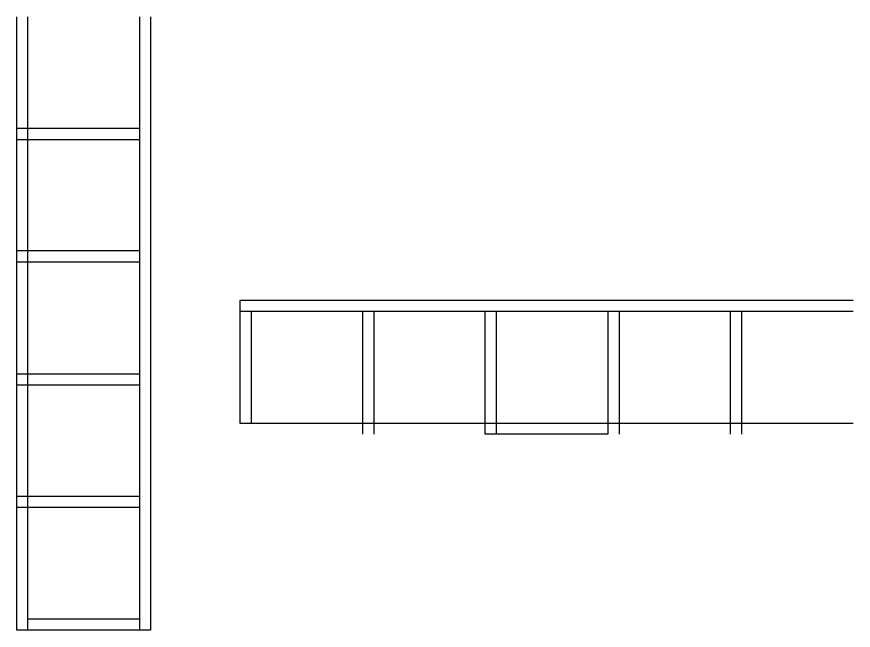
# Model space of a CAD drawing. Header units: metres. Extents: x -355 to 973, y -73 to 238.
# Drawn here: x 742.51 to 750.01, y 229.79 to 235.29 of the extents above; entities that cross this region are included whole.
import ezdxf

# ---------------------------------------------------------------- set-up
doc = ezdxf.new("R2010")
doc.units = ezdxf.units.M
doc.header["$LTSCALE"] = 3
doc.header["$MEASUREMENT"] = 0
doc.linetypes.add('1', pattern=[30, 6, 6, 6, 6, 6])
doc.layers.add('01B', color=10, linetype='Continuous')

msp = doc.modelspace()

# ---------------------------------------------------------------- linework, layer by layer
at = {"layer": '01B', "color": 0, "linetype": '1'}
for p, q in [((742.5103, 229.788), (742.5103, 235.288)), ((742.6103, 229.788), (742.6103, 235.288)), ((743.6103, 235.288), (743.6103, 229.788)), ((743.7103, 235.288), (743.7103, 229.788)), ((742.5103, 234.288), (743.6103, 234.288)), ((742.5103, 234.188), (743.6103, 234.188)), ((743.6103, 233.188), (742.5103, 233.188)), ((743.6103, 233.088), (742.5103, 233.088)), ((750.0126, 232.7447), (744.5126, 232.7447)), ((744.5126, 232.7447), (744.5126, 231.6447)), ((750.0126, 232.6447), (744.5126, 232.6447)), ((744.6126, 232.6447), (744.6126, 231.6447)), ((746.7126, 232.6447), (745.6126, 232.6447)), ((745.6126, 232.6447), (745.6126, 231.5447)), ((745.7126, 232.6447), (745.7126, 231.5447)), ((746.7126, 231.5447), (746.7126, 232.6447)), ((746.8126, 231.5447), (746.8126, 232.6447)), ((748.9126, 232.6447), (747.8126, 232.6447)), ((747.8126, 232.6447), (747.8126, 231.5447)), ((747.9126, 232.6447), (747.9126, 231.5447)), ((748.9126, 231.5447), (748.9126, 232.6447)), ((749.0126, 231.5447), (749.0126, 232.6447)), ((742.5103, 232.088), (743.6103, 232.088)), ((742.5103, 231.988), (743.6103, 231.988)), ((743.6103, 231.988), (743.6103, 230.888)), ((744.5126, 231.6447), (750.0126, 231.6447)), ((747.8126, 231.5447), (746.7126, 231.5447)), ((743.6103, 230.988), (742.5103, 230.988)), ((743.6103, 230.888), (742.5103, 230.888)), ((743.6103, 229.888), (742.6103, 229.888)), ((742.6103, 229.788), (742.5103, 229.788)), ((743.7103, 229.788), (742.6103, 229.788))]:
    msp.add_line(p, q, dxfattribs=at)

doc.saveas('drawing.dxf')
